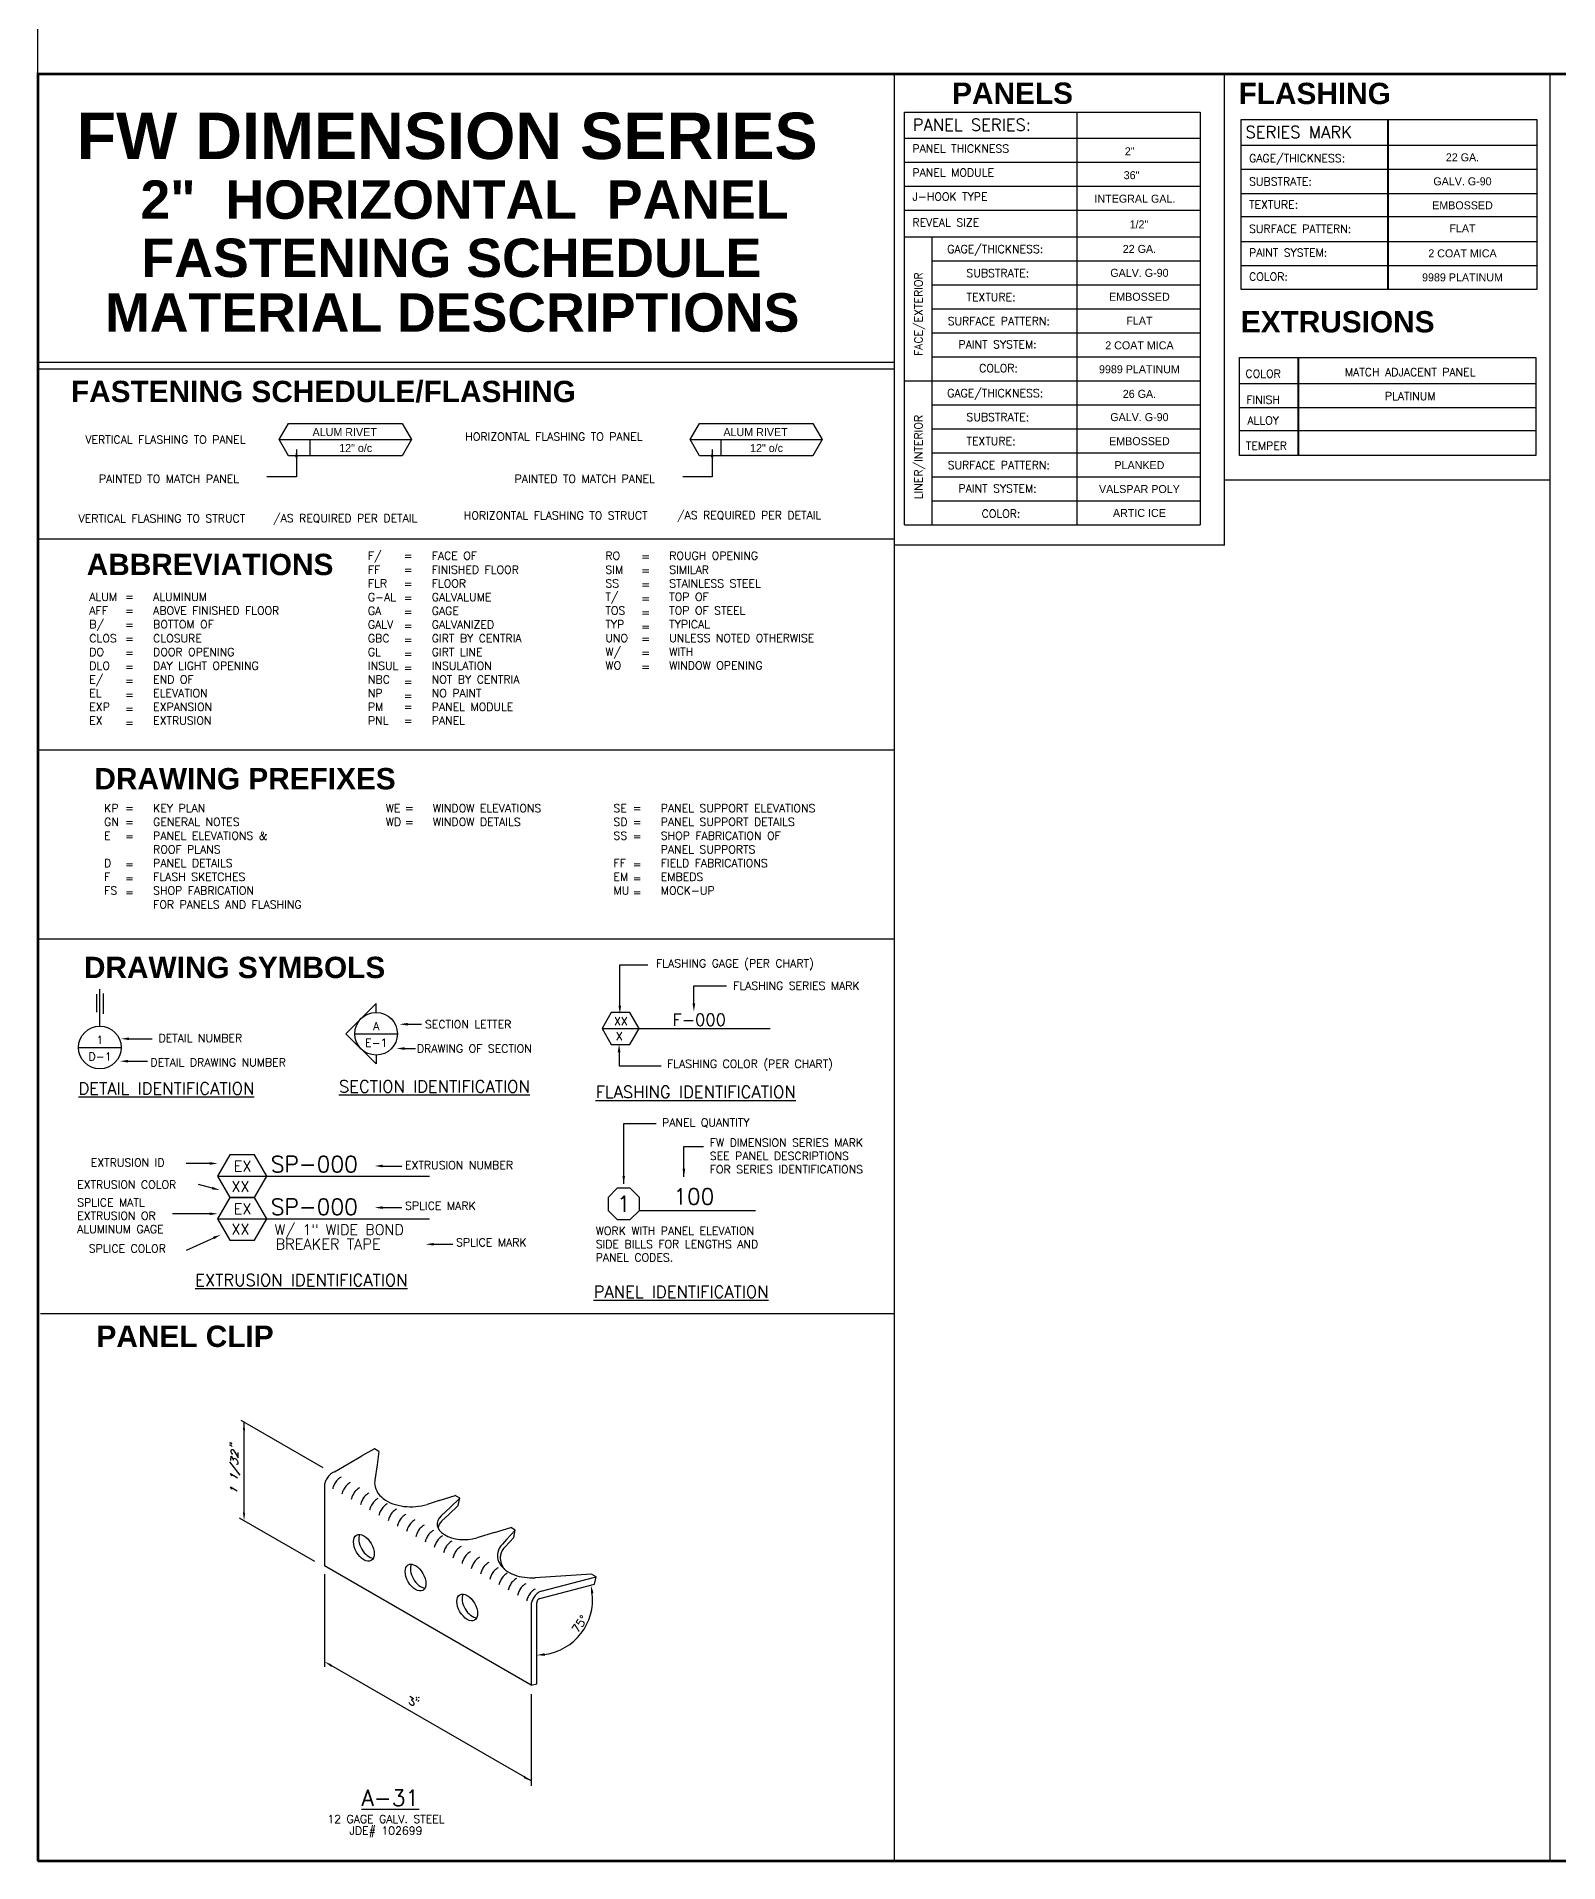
# Model space of a CAD drawing. Header units: inches. Extents: x 0 to 10293, y 0 to 4182.
# Drawn here: x -0.1 to 71.3, y -0.1 to 85.5 of the extents above; entities that cross this region are included whole.
import ezdxf
from ezdxf.enums import TextEntityAlignment as Align

# ---------------------------------------------------------------- set-up
doc = ezdxf.new("R2010")
doc.units = ezdxf.units.IN
doc.header["$LTSCALE"] = 48
doc.header["$MEASUREMENT"] = 0
doc.linetypes.add('HIDDEN2', pattern=[0.1875, 0.125, -0.0625])
doc.layers.add('BOM', color=7, linetype='Continuous')
doc.styles.add('COMPLEX', font='complex')
doc.styles.add('ITALIC', font='simplex.shx')
doc.styles.add('LEROY', font='simplex.shx', dxfattribs={"height": 0.375})
doc.styles.add('NOTE', font='simplex.shx', dxfattribs={"height": 0.375})
doc.styles.add('SIMPLEX', font='SIMPLEX.SHX')
doc.styles.add('TITLE', font='sasb____.pfb', dxfattribs={"height": 2})
doc.dimstyles.new('CENTRIA', dxfattribs={"dimscale": 4, "dimtxt": 0.09375, "dimasz": 0.0938, "dimexe": 0.18, "dimexo": 0.0625, "dimgap": 0.0625, "dimtad": 3, "dimdec": 4, "dimzin": 1, "dimdsep": 46, "dimlunit": 4, "dimtxsty": 'SIMPLEX', "dimcen": 0.09, "dimclrt": 2, "dimadec": 0, "dimazin": 0, "dimtfac": 1, "dimtdec": 4, "dimtmove": 0, "dimatfit": 3, "dimfxl": 0, "dimtolj": 1, "dimtzin": 0, "dimarcsym": 0})

# ---------------------------------------------------------------- blocks, each defined once
blk = doc.blocks.new('EXTR_AT')
for p, q in [((2.74, 0), (2.74, -4.592)), ((2.772, 0), (2.772, -4.592)), ((0, -1.217), (13.891, -1.217)), ((0, -2.342), (13.891, -2.342)), ((0, -3.421), (13.891, -3.421))]:
    blk.add_line(p, q)
blk.add_lwpolyline([(0, -4.592), (0, 0), (13.891, 0), (13.891, -4.592)], close=True)
at = {"style": 'NOTE'}
for s, p in [('COLOR', (1.108, -0.946)), ('FINISH', (1.108, -2.163)), ('ALLOY', (1.108, -3.139)), ('TEMPER', (1.263, -4.321))]:
    blk.add_text(s, height=0.375, dxfattribs=at).set_placement(p, align=Align.CENTER)
at = {"style": 'LEROY'}
for tag, p in [('COLOR', (8.002, -0.868)), ('FINISH', (8.002, -1.993)), ('ALLOY', (8.002, -3.095)), ('TEMPER', (8.002, -4.243))]:
    blk.add_attdef(tag, text='', height=0.375, dxfattribs=at).set_placement(p, align=Align.CENTER)
blk = doc.blocks.new('DET')
blk.add_line((-0.25, 0), (0.25, 0))
blk.add_circle((0, 0), 0.25)
at = {"style": 'COMPLEX'}
for tag, p in [('DT', (0.002, 0.041)), ('DWG', (0.002, -0.154))]:
    blk.add_attdef(tag, text='', height=0.125, dxfattribs=at).set_placement(p, align=Align.CENTER)
blk = doc.blocks.new('PNL_MK')
blk.add_line((0.092, -0.038), (0.773, -0.038))
blk.add_lwpolyline([(-0.038, 0.092), (-0.092, 0.038), (-0.092, -0.038), (-0.038, -0.092), (0.038, -0.092), (0.092, -0.038), (0.092, 0.038), (0.038, 0.092)], close=True)
at = {"style": 'SIMPLEX'}
blk.add_attdef('QTY', text='', height=0.0938, dxfattribs=at).set_placement((0, 0), align=Align.MIDDLE)
blk.add_attdef('MARK', (0.29, -0.004), '', height=0.0938, dxfattribs=at)
blk = doc.blocks.new('SFAST-AT')
for p, q in [((-1.55, 0), (0, 0)), ((-1.19, 0), (-1.19, -0.19))]:
    blk.add_line(p, q)
blk.add_lwpolyline([(0, 0), (-0.11, -0.19), (-1.44, -0.19), (-1.55, 0), (-1.44, 0.19), (-0.11, 0.19)], close=True)
for tag, p in [('DESCRIPTION', (-0.782, 0.041)), ('SPA', (-0.653, -0.146))]:
    blk.add_attdef(tag, text='', height=0.0938).set_placement(p, align=Align.CENTER)
blk.add_attdef('COLOR', (-1.434, -0.146), '', height=0.0938)
at = {"layer": 'BOM', "flags": 1}
for tag, p in [('MARK#', (-1.403, -0.365)), ('UM', (-1.403, -0.521)), ('AMOUNT', (-1.403, -0.678))]:
    blk.add_attdef(tag, p, '', height=0.0938, dxfattribs=at)

msp = doc.modelspace()

# ---------------------------------------------------------------- linework, layer by layer
for p, q in [((40.62876, 81.9587), (54.48122, 81.9587)), ((40.62876, 76.11642), (40.62876, 81.9587)), ((48.70972, 81.9587), (48.70972, 76.11642)), ((54.48122, 81.9587), (54.48122, 76.11642)), ((56.40876, 73.65592), (56.40876, 81.6232)), ((56.40876, 81.6232), (70.26122, 81.6232)), ((63.26811, 81.6232), (63.26811, 73.65592)), ((63.30011, 81.6232), (63.30011, 73.65592)), ((70.26122, 81.6232), (70.26122, 73.65592)), ((40.62876, 80.74142), (54.48122, 80.74142)), ((40.62876, 79.61642), (54.48122, 79.61642)), ((56.40876, 80.40592), (70.26122, 80.40592)), ((56.40876, 79.28092), (70.26122, 79.28092)), ((40.62876, 78.49142), (54.48122, 78.49142)), ((56.40876, 78.15592), (70.26122, 78.15592)), ((40.62876, 77.36642), (54.48122, 77.36642)), ((56.40876, 77.07706), (70.26122, 77.07706)), ((40.62876, 62.61642), (40.62876, 76.11642)), ((40.62876, 76.11642), (54.48122, 76.11642)), ((40.62876, 76.11642), (54.48122, 76.11642)), ((41.90466, 76.11642), (41.90466, 62.61642)), ((48.70972, 76.11642), (48.70972, 62.61642)), ((54.48122, 76.11642), (54.48122, 62.61642)), ((56.40876, 75.90592), (70.26122, 75.90592)), ((41.90466, 74.99142), (54.48122, 74.99142)), ((56.40876, 74.78092), (70.26122, 74.78092)), ((41.90466, 73.86642), (54.48122, 73.86642)), ((70.26122, 73.65592), (56.40876, 73.65592)), ((41.90466, 72.74142), (54.48122, 72.74142)), ((41.90466, 71.61642), (54.48122, 71.61642)), ((41.90466, 70.49142), (54.48122, 70.49142)), ((40.62876, 69.36642), (54.48122, 69.36642)), ((41.90466, 68.24142), (54.48122, 68.24142)), ((41.90466, 67.11642), (54.48122, 67.11642)), ((41.90466, 65.99142), (54.48122, 65.99142)), ((41.90466, 64.86642), (54.48122, 64.86642)), ((41.90466, 63.74142), (54.48122, 63.74142)), ((40.62876, 62.61642), (54.48122, 62.61642)), ((2.7663, 39.77852), (2.7663, 40.62724)), ((2.90215, 39.1294), (2.90215, 40.86488)), ((3.07197, 39.71063), (3.07197, 40.66119)), ((14.43985, 38.77411), (15.85407, 40.18832)), ((15.85407, 39.77411), (15.85407, 40.18832)), ((14.43985, 38.77411), (15.85407, 37.3599)), ((26.44797, 39.01997), (34.33492, 39.01997)), ((15.85407, 37.77411), (15.85407, 37.3599)), ((8.05177, 32.69337), (6.95277, 32.69337)), ((16.16316, 32.57389), (17.06562, 32.57389)), ((8.16669, 31.54117), (7.53301, 31.71388)), ((8.42085, 32.09869), (10.73025, 32.09869)), ((10.73025, 32.09869), (18.35552, 32.09869)), ((8.05177, 30.33647), (6.31404, 30.33647)), ((8.42085, 30.09869), (10.73025, 30.09869)), ((10.73025, 30.09869), (18.35552, 30.09869)), ((16.16316, 30.62388), (17.06562, 30.62388)), ((8.23274, 29.19934), (6.95277, 28.61791)), ((18.55027, 28.90667), (19.45273, 28.90667)), ((9.00276, 19.50286), (9.01741, 19.51137)), ((9.01753, 19.47581), (9.00276, 19.50286)), ((9.00379, 19.60882), (9.01983, 19.61661)), ((9.01995, 19.58105), (9.00379, 19.60882)), ((9.01741, 19.51137), (9.04961, 19.49139)), ((9.01741, 19.51137), (9.03357, 19.4836)), ((9.03357, 19.4836), (9.01753, 19.47581)), ((9.01983, 19.61661), (9.05056, 19.59901)), ((9.01983, 19.61661), (9.03599, 19.58884)), ((9.03599, 19.58884), (9.01995, 19.58105)), ((9.04947, 18.77663), (9.0536, 18.97134)), ((9.04961, 19.49139), (9.07971, 19.45637)), ((9.05056, 19.59901), (9.08213, 19.56161)), ((9.0536, 18.97134), (9.17574, 18.79)), ((9.05838, 19.18347), (9.05953, 19.25387)), ((9.07251, 19.139), (9.05838, 19.18347)), ((9.05953, 19.25387), (9.0762, 19.27908)), ((9.08867, 19.11123), (9.07251, 19.139)), ((9.0762, 19.27908), (9.09224, 19.28687)), ((9.07971, 19.45637), (9.09448, 19.42932)), ((9.08213, 19.56161), (9.0969, 19.53456)), ((9.11884, 19.07455), (9.08867, 19.11123)), ((9.09224, 19.28687), (9.12362, 19.28668)), ((9.09448, 19.42932), (9.09308, 19.43005)), ((9.0969, 19.53456), (9.0955, 19.53529)), ((9.13425, 19.06493), (9.11884, 19.07455)), ((9.12362, 19.28668), (9.15442, 19.26743)), ((9.15442, 19.26743), (9.1846, 19.23075)), ((9.17574, 18.79), (9.17625, 18.84298)), ((9.17625, 18.84298), (9.19286, 18.86984)), ((9.1846, 19.23075), (9.22946, 19.16868)), ((9.19286, 18.86984), (9.20889, 18.87764)), ((9.20889, 18.87764), (9.25567, 18.86782)), ((9.22946, 19.16868), (9.38125, 18.89769)), ((9.25567, 18.86782), (9.28648, 18.84857)), ((9.28648, 18.84857), (9.33205, 18.80226)), ((9.38125, 18.89769), (9.3859, 19.14538)), ((9.3859, 19.14538), (9.38451, 19.14611)), ((8.9855, 18.70825), (9.47352, 18.09289)), ((9.08273, 18.07837), (9.03703, 18.16023)), ((9.03703, 18.16023), (9.36162, 17.96393)), ((9.09686, 18.0339), (9.08273, 18.07837)), ((9.31117, 18.58399), (9.30978, 18.58472)), ((9.34261, 18.58216), (9.31117, 18.58399)), ((9.33205, 18.80226), (9.36152, 18.74982)), ((9.35865, 18.58995), (9.34261, 18.58216)), ((9.37589, 18.63423), (9.35865, 18.58995)), ((9.36152, 18.74982), (9.37641, 18.68721)), ((9.37641, 18.68721), (9.37589, 18.63423)), ((9.47352, 18.09289), (9.47212, 18.09362)), ((9.06897, 17.46105), (9.02467, 17.54219)), ((9.02467, 17.54219), (9.34926, 17.34588)), ((9.0845, 17.41586), (9.06897, 17.46105)), ((9.34926, 17.34588), (9.34787, 17.34661)), ((9.36162, 17.96393), (9.36023, 17.96465)), ((17.43638, 7.72445), (17.60611, 7.62644)), ((17.40498, 7.43954), (17.40355, 7.44036)), ((17.42067, 7.39425), (17.40498, 7.43954)), ((17.43635, 7.36707), (17.42067, 7.39425)), ((17.48199, 7.32425), (17.43635, 7.36707)), ((17.52906, 7.29707), (17.48199, 7.32425)), ((17.60611, 7.62644), (17.51339, 7.53669)), ((17.51339, 7.53669), (17.55903, 7.51034)), ((17.57471, 7.28718), (17.52906, 7.29707)), ((17.55903, 7.51034), (17.59041, 7.47575)), ((17.60609, 7.30529), (17.57471, 7.28718)), ((17.59041, 7.47575), (17.6061, 7.44857)), ((17.62178, 7.35058), (17.60609, 7.30529)), ((17.6061, 7.44857), (17.62178, 7.38516)), ((17.62178, 7.38516), (17.62178, 7.35058)), ((17.71451, 7.52925), (17.71308, 7.53008)), ((17.7302, 7.53666), (17.71451, 7.52925)), ((17.72846, 7.67022), (17.74658, 7.68834)), ((17.74657, 7.6521), (17.72846, 7.67022)), ((17.74447, 7.56466), (17.7302, 7.53666)), ((17.74447, 7.60089), (17.74447, 7.56466)), ((17.76304, 7.67022), (17.74657, 7.6521)), ((17.74658, 7.68834), (17.76304, 7.67022)), ((17.80722, 7.47572), (17.80579, 7.47654)), ((17.82291, 7.48313), (17.80722, 7.47572)), ((17.83718, 7.51112), (17.82291, 7.48313)), ((17.83551, 7.67021), (17.85363, 7.68833)), ((17.85363, 7.65209), (17.83551, 7.67021)), ((17.83718, 7.54735), (17.83718, 7.51112)), ((17.85363, 7.68833), (17.8701, 7.67021)), ((17.8701, 7.67021), (17.85363, 7.65209))]:
    msp.add_line(p, q)
at = {"linetype": 'Continuous'}
for p, q in [((27.28043, 40.08234), (27.28043, 42.00691)), ((27.28043, 42.00691), (28.59506, 42.00691)), ((30.7496, 41.02138), (32.28334, 41.02138)), ((30.7496, 40.19184), (30.7496, 41.02138)), ((4.27533, 38.53678), (5.36077, 38.53678)), ((17.33102, 39.2171), (17.98788, 39.2171)), ((17.1887, 38.07901), (17.70323, 38.07901)), ((27.24391, 37.90879), (27.24391, 37.26176)), ((4.22814, 37.48437), (5.14377, 37.48437)), ((27.24391, 37.26176), (29.21586, 37.26176)), ((13.37943, 18.42503), (9.5223, 20.65195)), ((9.66289, 16.3275), (9.66289, 20.57078)), ((12.97644, 14.03943), (9.44639, 16.0775)), ((13.42946, 13.45184), (13.42946, 9.09999)), ((23.11724, 3.75675), (13.75422, 9.16249)), ((23.11724, 7.82254), (23.11724, 3.52611))]:
    msp.add_line(p, q, dxfattribs=at)
at = {"color": 1, "linetype": 'Continuous'}
for p, q in [((13.90675, 18.24234), (15.19378, 18.98541)), ((15.99022, 19.19723), (15.77545, 19.32123)), ((15.90035, 18.57747), (15.79443, 17.84709)), ((18.81243, 16.89618), (19.56517, 17.13323)), ((19.77995, 17.00923), (19.56517, 17.13323)), ((18.81243, 16.89618), (18.24269, 16.71676)), ((19.33804, 16.59272), (18.90235, 16.18206)), ((19.26669, 16.2506), (19.7086, 16.66711)), ((19.33804, 16.59272), (19.77995, 17.00923)), ((19.26669, 16.2506), (18.94372, 15.94618)), ((21.40019, 15.40213), (22.16325, 15.63323)), ((21.97304, 15.0714), (22.37802, 15.50923)), ((22.37802, 15.50923), (22.16325, 15.63323)), ((21.40019, 15.40213), (20.57249, 15.15146)), ((21.97304, 15.0714), (21.77305, 14.8552)), ((21.90168, 14.72928), (22.30667, 15.16711)), ((23.11724, 8.24475), (13.42946, 13.838)), ((25.95298, 13.44523), (23.31823, 13.28071)), ((26.16775, 13.32123), (25.95298, 13.44523))]:
    msp.add_line(p, q, dxfattribs=at)
at = {"color": 1, "linetype": 'HIDDEN2'}
for p, q in [((15.77545, 19.32123), (15.19378, 18.98541)), ((15.99022, 19.19723), (15.90035, 18.57747))]:
    msp.add_line(p, q, dxfattribs=at)
at = {"color": 1, "linetype": 'Continuous', "extrusion": (1, 0, 0)}
for p, q in [((13.42946, 17.54625), (13.42946, 13.838)), ((19.7086, 16.66711), (19.77995, 17.00923)), ((22.30667, 15.16711), (22.37802, 15.50923)), ((23.52318, 12.30698), (26.0964, 12.97911)), ((23.59453, 12.6491), (26.16775, 13.32123)), ((26.0964, 12.97911), (26.16775, 13.32123)), ((23.38744, 8.31533), (23.38744, 12.10901)), ((23.11724, 11.95301), (23.11724, 8.24475)), ((23.11724, 8.24475), (23.38744, 8.31533))]:
    msp.add_line(p, q, dxfattribs=at)
for points, const_width in [([(0, 0), (0, 83.752), (136, 83.752), (136, 0)], 0.128), ([(40.1414, 83.752), (40.1414, 27.7781)], 0.0625), ([(40.1414, 83.752), (40.1414, 73.64445)], 0.0625), ([(70.88151, 83.752), (70.88151, 0)], 0.0625), ([(40.1414, 73.64445), (40.1414, 0)], 0.0625), ([(40.1414, 70.22879), (0, 70.22879)], 0.0625), ([(40.1414, 69.91636), (0, 69.91636)], 0.0625), ([(0, 61.95456), (40.1414, 61.95456)], 0.0625), ([(0, 52.0619), (40.1414, 52.0619)], 0.0625), ([(0, 43.21872), (40.1414, 43.21872)], 0.0625), ([(40.1414, 25.65051), (0.11143, 25.65051)], 0.0625), ([(136, 0), (0, 0)], 0.128)]:
    msp.add_lwpolyline(points, dxfattribs=dict(const_width=const_width))
at = {"linetype": 'Continuous', "const_width": 0.0625}
for points in [[(55.62051, 83.752), (55.62051, 61.67013), (40.1414, 61.67013)], [(70.88143, 64.71658), (55.62051, 64.71658)]]:
    msp.add_lwpolyline(points, dxfattribs=at)
for points in [[(26.88098, 39.76997), (26.44797, 39.01997), (26.88098, 38.26997), (27.74701, 38.26997), (28.18002, 39.01997), (27.74701, 39.76997)], [(8.9982, 33.09869), (8.42085, 32.09869), (8.9982, 31.09869), (10.1529, 31.09869), (10.73025, 32.09869), (10.1529, 33.09869)], [(8.9982, 31.09869), (8.42085, 30.09869), (8.9982, 29.09869), (10.1529, 29.09869), (10.73025, 30.09869), (10.1529, 31.09869)]]:
    msp.add_lwpolyline(points, close=True)
at = {"color": 1, "linetype": 'Continuous'}
for points in [[(13.90675, 18.24234, 0.09203203), (13.7598, 18.16954, 0.06567015), (13.62003, 18.03505, 0.05705612), (13.50874, 17.85932, 0.06095427), (13.44286, 17.66912, 0.05122886), (13.42946, 17.54625)], [(23.59453, 12.6491, 0.09203203), (23.44758, 12.5763, 0.06567015), (23.30781, 12.4418, 0.05705612), (23.19652, 12.26608, 0.06095427), (23.13064, 12.07588, 0.05122886), (23.11724, 11.95301)], [(23.52318, 12.30698, 0.09203203), (23.48139, 12.28627, 0.06567015), (23.44164, 12.24802, 0.05705612), (23.40998, 12.19805, 0.06095427), (23.39125, 12.14395, 0.05122886), (23.38744, 12.10901)]]:
    msp.add_lwpolyline(points, format="xyb", dxfattribs=at)
at = {"color": 4, "linetype": 'Continuous'}
for points in [[(14.21108, 17.99601, 0.04787494), (14.1378, 17.9513, 0.06567015), (13.99804, 17.8168, 0.05705612), (13.88675, 17.64108, 0.06095427), (13.82087, 17.45088, 0.05122886)], [(14.64409, 17.74601, 0.04787494), (14.57082, 17.7013, 0.06567015), (14.43105, 17.5668, 0.05705612), (14.31976, 17.39108, 0.06095427), (14.25388, 17.20088, 0.05122886)], [(15.07711, 17.49601, 0.04787494), (15.00383, 17.4513, 0.06567015), (14.86406, 17.3168, 0.05705612), (14.75277, 17.14108, 0.06095427), (14.68689, 16.95088, 0.05122886)], [(15.51012, 17.24601, 0.04787494), (15.43684, 17.2013, 0.06567015), (15.29708, 17.0668, 0.05705612), (15.18578, 16.89108, 0.06095427), (15.1199, 16.70088, 0.05122886)], [(15.94313, 16.99601, 0.04787494), (15.86985, 16.9513, 0.06567015), (15.73009, 16.8168, 0.05705612), (15.6188, 16.64108, 0.06095427), (15.55292, 16.45088, 0.05122886)], [(16.37614, 16.74601, 0.04787494), (16.30287, 16.7013, 0.06567015), (16.1631, 16.5668, 0.05705612), (16.05181, 16.39108, 0.06095427), (15.98593, 16.20088, 0.05122886)], [(16.80916, 16.49601, 0.04787494), (16.73588, 16.4513, 0.06567015), (16.59612, 16.3168, 0.05705612), (16.48482, 16.14108, 0.06095427), (16.41894, 15.95088, 0.05122886)], [(17.24217, 16.24601, 0.04787494), (17.16889, 16.2013, 0.06567015), (17.02913, 16.0668, 0.05705612), (16.91783, 15.89108, 0.06095427), (16.85196, 15.70088, 0.05122886)], [(17.24217, 16.24601, 0.04787494), (17.16889, 16.2013, 0.06567015), (17.02913, 16.0668, 0.05705612), (16.91783, 15.89108, 0.06095427), (16.85196, 15.70088, 0.05122886)], [(17.67518, 15.99601, 0.04787494), (17.60191, 15.9513, 0.06567015), (17.46214, 15.8168, 0.05705612), (17.35085, 15.64108, 0.06095427), (17.28497, 15.45088, 0.05122886)], [(18.1082, 15.74601, 0.04787494), (18.03492, 15.7013, 0.06567015), (17.89515, 15.5668, 0.05705612), (17.78386, 15.39108, 0.06095427), (17.71798, 15.20088, 0.05122886)], [(18.54121, 15.49601, 0.04787494), (18.46793, 15.4513, 0.06567015), (18.32817, 15.3168, 0.05705612), (18.21687, 15.14108, 0.06095427), (18.15099, 14.95088, 0.05122886)], [(18.97422, 15.24601, 0.04787494), (18.90094, 15.2013, 0.06567015), (18.76118, 15.0668, 0.05705612), (18.64989, 14.89108, 0.06095427), (18.58401, 14.70088, 0.05122886)], [(18.97422, 15.24601, 0.04787494), (18.90094, 15.2013, 0.06567015), (18.76118, 15.0668, 0.05705612), (18.64989, 14.89108, 0.06095427), (18.58401, 14.70088, 0.05122886)], [(19.40723, 14.99601, 0.04787494), (19.33396, 14.9513, 0.06567015), (19.19419, 14.8168, 0.05705612), (19.0829, 14.64108, 0.06095427), (19.01702, 14.45088, 0.05122886)], [(19.84025, 14.74601, 0.04787494), (19.76697, 14.7013, 0.06567015), (19.6272, 14.5668, 0.05705612), (19.51591, 14.39108, 0.06095427), (19.45003, 14.20088, 0.05122886)], [(20.27326, 14.49601, 0.04787494), (20.19998, 14.4513, 0.06567015), (20.06022, 14.3168, 0.05705612), (19.94892, 14.14108, 0.06095427), (19.88304, 13.95088, 0.05122886)], [(20.70627, 14.24601, 0.04787494), (20.63299, 14.2013, 0.06567015), (20.49323, 14.0668, 0.05705612), (20.38194, 13.89108, 0.06095427), (20.31606, 13.70088, 0.05122886)], [(20.70627, 14.24601, 0.04787494), (20.63299, 14.2013, 0.06567015), (20.49323, 14.0668, 0.05705612), (20.38194, 13.89108, 0.06095427), (20.31606, 13.70088, 0.05122886)], [(21.13928, 13.99601, 0.04787494), (21.06601, 13.9513, 0.06567015), (20.92624, 13.8168, 0.05705612), (20.81495, 13.64108, 0.06095427), (20.74907, 13.45088, 0.05122886)], [(21.5723, 13.74601, 0.04787494), (21.49902, 13.7013, 0.06567015), (21.35926, 13.5668, 0.05705612), (21.24796, 13.39108, 0.06095427), (21.18208, 13.20088, 0.05122886)], [(22.00531, 13.49601, 0.04787494), (21.93203, 13.4513, 0.06567015), (21.79227, 13.3168, 0.05705612), (21.68097, 13.14108, 0.06095427), (21.61509, 12.95088, 0.05122886)], [(22.43832, 13.24601, 0.04787494), (22.36504, 13.2013, 0.06567015), (22.22528, 13.0668, 0.05705612), (22.11399, 12.89108, 0.06095427), (22.04811, 12.70088, 0.05122886)], [(22.43832, 13.24601, 0.04787494), (22.36504, 13.2013, 0.06567015), (22.22528, 13.0668, 0.05705612), (22.11399, 12.89108, 0.06095427), (22.04811, 12.70088, 0.05122886)], [(22.87134, 12.99601, 0.04787494), (22.79806, 12.9513, 0.06567015), (22.65829, 12.8168, 0.05705612), (22.547, 12.64108, 0.06095427), (22.48112, 12.45088, 0.05122886)], [(23.30435, 12.74601, 0.04787494), (23.23107, 12.7013, 0.06567015), (23.09131, 12.5668, 0.05705612), (22.98001, 12.39108, 0.06095427), (22.91413, 12.20088, 0.05122886)]]:
    msp.add_lwpolyline(points, format="xyb", dxfattribs=at)
at = {"linetype": 'Continuous'}
msp.add_arc((23.38744, 12.27152), 2.61763, 278.2152064, 6.4235458, dxfattribs=at)
at = {"color": 1, "linetype": 'Continuous'}
for centre, major_axis, start_param, end_param in [((19.98352, 15.7997), (-1.26789, 0), 5.73358991, 8.3370848), ((20.02489, 15.56382), (-1.26789, 0), 5.73358991, 6.22143138), ((15.52493, 14.82357), (0.34415, -0.59609), 3.50043597, 5.92434199), ((17.94779, 13.42473), (0.34415, -0.59609), 3.50043597, 5.92434199), ((20.37066, 12.02589), (0.34415, -0.59609), 3.50043597, 5.92434199)]:
    msp.add_ellipse(centre, major_axis=major_axis, ratio=0.57735027, start_param=start_param, end_param=end_param, dxfattribs=at)
for centre in [(15.2832, 14.68401), (17.70607, 13.28517), (20.12893, 11.88633)]:
    msp.add_ellipse(centre, major_axis=(0.34415, -0.59609), ratio=0.57735027, dxfattribs=at)
for points, knots in [([(15.79443, 17.84709), (15.78894, 17.80924), (15.78615, 17.77103), (15.78615, 17.7324), (15.78615, 17.59787), (15.82087, 17.46719), (16.03025, 17.06221), (16.31223, 16.86934), (16.96543, 16.62879), (17.34526, 16.58367), (17.89477, 16.62976), (18.07443, 16.66377), (18.24269, 16.71676)], [6.19972043, 6.19972043, 6.19972043, 6.19972043, 6.28318531, 6.28318531, 6.28318531, 6.57387232, 6.57387232, 7.28594528, 7.28594528, 7.99801824, 7.99801824, 8.35437339, 8.35437339, 8.35437339, 8.35437339]), ([(21.77305, 14.8552), (21.67063, 14.74448), (21.59496, 14.61405), (21.5508, 14.41862), (21.54484, 14.36606), (21.54484, 14.31301), (21.54484, 14.19002), (21.57766, 14.06963), (21.7713, 13.70815), (22.02996, 13.52808), (22.63363, 13.30523), (22.98068, 13.25964), (23.31823, 13.28071)], [5.79177039, 5.79177039, 5.79177039, 5.79177039, 6.15362123, 6.15362123, 6.28318531, 6.28318531, 6.28318531, 6.58353147, 6.58353147, 7.28486237, 7.28486237, 7.9615974, 7.9615974, 7.9615974, 7.9615974]), ([(21.90168, 14.72928), (21.79927, 14.61856), (21.7236, 14.48813), (21.67944, 14.2927), (21.67347, 14.24014), (21.67347, 14.18709), (21.67347, 14.0641), (21.70629, 13.94372), (21.79585, 13.77653), (21.834, 13.72167), (21.87785, 13.67067)], [5.791770385, 5.791770385, 5.791770385, 5.791770385, 6.153621233, 6.153621233, 6.283185307, 6.283185307, 6.283185307, 6.583531473, 6.583531473, 6.746468119, 6.746468119, 6.746468119, 6.746468119])]:
    msp.add_open_spline(points, degree=3, knots=knots, dxfattribs=at)
at = {"linetype": 'Continuous'}
for points in [[(27.34293, 40.08234), (27.21793, 40.08234), (27.28043, 39.70734)], [(30.8121, 40.19184), (30.6871, 40.19184), (30.7496, 39.81684)], [(4.27533, 38.47428), (4.27533, 38.59928), (3.90033, 38.53678)], [(17.33102, 39.1546), (17.33102, 39.2796), (16.95602, 39.2171)], [(17.1887, 38.01651), (17.1887, 38.14151), (16.8137, 38.07901)], [(27.18141, 37.90879), (27.30641, 37.90879), (27.24391, 38.28379)], [(4.22814, 37.42187), (4.22814, 37.54687), (3.85314, 37.48437)], [(9.60877, 20.22703), (9.71702, 20.16453), (9.66289, 20.57078)], [(9.60877, 16.35875), (9.71702, 16.29625), (9.66289, 15.9525)], [(25.92718, 12.55295), (26.05008, 12.5758), (25.92009, 12.93306)], [(23.76595, 9.61842), (23.757, 9.7431), (23.38744, 9.65389)], [(13.75422, 9.22499), (13.75422, 9.09999), (13.42946, 9.34999)], [(22.79248, 4.00675), (22.79248, 3.88175), (23.11724, 3.75675)]]:
    msp.add_solid(points, dxfattribs=at)
for points in [[(8.05177, 32.75587), (8.05177, 32.63087), (8.42677, 32.69337)], [(16.16316, 32.51139), (16.16316, 32.63639), (15.78816, 32.57389)], [(8.18313, 31.60147), (8.15026, 31.48087), (8.52849, 31.44256)], [(8.05177, 30.39897), (8.05177, 30.27397), (8.42677, 30.33647)], [(16.16316, 30.56138), (16.16316, 30.68638), (15.78816, 30.62388)], [(8.2069, 29.25625), (8.25859, 29.14244), (8.57417, 29.35444)], [(18.55027, 28.84417), (18.55027, 28.96917), (18.17527, 28.90667)]]:
    msp.add_solid(points)
at = {"layer": 'Defpoints'}
for q in [(0, 4001.60812), (10200, 0)]:
    msp.add_line((0, 0), q, dxfattribs=at)

# ---------------------------------------------------------------- block references
at = {"linetype": 'Continuous'}
msp.add_blockref('EXTR_AT', (56.3277, 70.46159), dxfattribs=at).add_auto_attribs({'COLOR': 'MATCH ADJACENT PANEL', 'FINISH': 'PLATINUM'})
at = {"linetype": 'Continuous', "xscale": 4, "yscale": 4, "zscale": 4}
for p in [(17.51063, 66.61622), (36.7697, 66.61622)]:
    msp.add_blockref('SFAST-AT', p, dxfattribs=at).add_auto_attribs({'DESCRIPTION': 'ALUM RIVET', 'SPA': '12" o/c'})
ref = msp.add_blockref('DET', (15.85407, 38.77411), dxfattribs=dict(xscale=4, yscale=4, zscale=4))
ref.add_attrib('DT', 'A', dxfattribs={"height": 0.375, "style": 'LEROY'}).set_placement((15.86365, 38.93747), align=Align.CENTER)
ref.add_attrib('DWG', 'E-1', dxfattribs={"height": 0.375, "style": 'LEROY'}).set_placement((15.86365, 38.16002), align=Align.CENTER)
ref = msp.add_blockref('DET', (2.90215, 38.1294), dxfattribs=dict(xscale=4, yscale=4, zscale=4))
ref.add_attrib('DT', '1', dxfattribs={"height": 0.375, "style": 'LEROY'}).set_placement((2.91173, 38.29275), align=Align.CENTER)
ref.add_attrib('DWG', 'D-1', dxfattribs={"height": 0.375, "style": 'LEROY'}).set_placement((2.91173, 37.5153), align=Align.CENTER)
at = {"xscale": 8, "yscale": 8, "zscale": 8}
msp.add_blockref('PNL_MK', (27.46279, 30.79869), dxfattribs=at).add_auto_attribs({'QTY': '1', 'MARK': '100'})

# ---------------------------------------------------------------- texts
for s, height, style, p in [('PANELS', 1, 'TITLE', (45.68987, 82.34874)), ('FLASHING', 1, 'TITLE', (59.85324, 82.33712)), ('EXTRUSIONS', 1, 'TITLE', (60.92916, 71.63767)), ('FASTENING SCHEDULE/FLASHING', 1, 'TITLE', (13.38624, 68.37092)), ('ABBREVIATIONS', 1, 'TITLE', (8.07128, 60.26467)), ('DRAWING PREFIXES', 1, 'TITLE', (9.71177, 50.22444)), ('DRAWING SYMBOLS', 1, 'TITLE', (9.22104, 41.38046)), ('XX', 0.375, 'LEROY', (27.32919, 39.18085)), ('X', 0.375, 'LEROY', (27.25678, 38.46695)), ('%%UDETAIL IDENTIFICATION', 0.5625, 'LEROY', (6.02362, 35.92735)), ('%%USECTION IDENTIFICATION', 0.5625, 'LEROY', (18.58471, 36.02237)), ('%%UFLASHING IDENTIFICATION', 0.5625, 'LEROY', (30.83382, 35.76322)), ('EX', 0.5, 'LEROY', (9.59582, 32.31319)), ('XX', 0.5, 'ITALIC', (9.49927, 31.36133)), ('EX', 0.5, 'LEROY', (9.59582, 30.31319)), ('XX', 0.5, 'ITALIC', (9.49927, 29.36133)), ('%%UEXTRUSION IDENTIFICATION', 0.5625, 'LEROY', (12.34835, 26.9502)), ('%%UPANEL IDENTIFICATION', 0.5625, 'LEROY', (30.1511, 26.39643)), ('PANEL CLIP', 1, 'TITLE', (6.89989, 24.09472))]:
    msp.add_text(s, height=height, dxfattribs=dict(style=style)).set_placement(p, align=Align.CENTER)
for s, height, style, p in [('FW DIMENSION SERIES', 2.1729901, 'TITLE', (1.81262, 79.76361)), ('PANEL SERIES:', 0.5625, 'LEROY', (41.00958, 81.08412)), ('SERIES MARK', 0.5625, 'LEROY', (56.60712, 80.74862)), ('PANEL THICKNESS', 0.375, 'LEROY', (40.99632, 80.06373)), ('GAGE/THICKNESS:', 0.375, 'LEROY', (56.77632, 79.61446)), ('2"  HORIZONTAL  PANEL', 1.8, 'TITLE', (4.80456, 76.96179)), ('PANEL MODULE', 0.375, 'LEROY', (40.99632, 78.93873)), ('SUBSTRATE:', 0.375, 'LEROY', (56.77632, 78.52095)), ('J-HOOK TYPE', 0.375, 'LEROY', (40.99632, 77.81373)), ('TEXTURE:', 0.375, 'LEROY', (56.77632, 77.44209)), ('REVEAL SIZE', 0.375, 'LEROY', (40.99632, 76.60628)), ('SURFACE PATTERN:', 0.375, 'LEROY', (56.77632, 76.3048)), ('FASTENING SCHEDULE', 1.8, 'TITLE', (4.85806, 74.23477)), ('GAGE/THICKNESS:', 0.375, 'LEROY', (42.62653, 75.35889)), ('PAINT SYSTEM:', 0.375, 'LEROY', (56.77632, 75.18998)), ('SUBSTRATE:', 0.375, 'LEROY', (43.52975, 74.23145)), ('COLOR:', 0.375, 'LEROY', (56.77632, 74.06498)), ('MATERIAL DESCRIPTIONS', 1.8, 'TITLE', (3.15018, 71.67335)), ('TEXTURE:', 0.375, 'LEROY', (43.52975, 73.10645)), ('SURFACE PATTERN:', 0.375, 'LEROY', (42.64856, 71.98145)), ('PAINT SYSTEM:', 0.375, 'LEROY', (43.15525, 70.8903)), ('COLOR:', 0.375, 'LEROY', (44.12456, 69.77548)), ('GAGE/THICKNESS:', 0.375, 'LEROY', (42.62653, 68.60889)), ('SUBSTRATE:', 0.375, 'LEROY', (43.52975, 67.48145)), ('VERTICAL FLASHING TO PANEL', 0.375, 'LEROY', (2.22587, 66.42599)), ('HORIZONTAL FLASHING TO PANEL', 0.375, 'LEROY', (20.03576, 66.56662)), ('TEXTURE:', 0.375, 'LEROY', (43.52975, 66.35645)), ('SURFACE PATTERN:', 0.375, 'LEROY', (42.64856, 65.23145)), ('PAINT SYSTEM:', 0.375, 'LEROY', (43.15525, 64.1403)), ('/AS REQUIRED PER DETAIL', 0.375, 'LEROY', (29.95982, 62.88378)), ('COLOR:', 0.375, 'LEROY', (44.23991, 62.95833)), ('VERTICAL FLASHING TO STRUCT', 0.375, 'LEROY', (1.90799, 62.73293)), ('/AS REQUIRED PER DETAIL', 0.375, 'LEROY', (11.02386, 62.74316)), ('HORIZONTAL FLASHING TO STRUCT', 0.375, 'LEROY', (19.96512, 62.87356)), ('F/', 0.375, 'LEROY', (15.4704, 60.98734)), ('      =', 0.375, 'LEROY', (15.4704, 60.98734)), ('FACE OF', 0.375, 'LEROY', (18.46343, 60.98734)), ('RO', 0.375, 'LEROY', (26.6036, 60.98734)), ('      =', 0.375, 'LEROY', (26.6036, 60.94716)), ('ROUGH OPENING', 0.375, 'LEROY', (29.59663, 60.98734)), ('FF', 0.375, 'LEROY', (15.4704, 60.33109)), ('FLR', 0.375, 'LEROY', (15.4704, 59.68823)), ('      =', 0.375, 'LEROY', (15.4704, 60.33109)), ('FINISHED FLOOR', 0.375, 'LEROY', (18.46343, 60.33109)), ('FLOOR', 0.375, 'LEROY', (18.46343, 59.68823)), ('SIM', 0.375, 'LEROY', (26.6036, 60.33109)), ('SS', 0.375, 'LEROY', (26.6036, 59.68823)), ('      =', 0.375, 'LEROY', (26.6036, 60.29091)), ('SIMILAR', 0.375, 'LEROY', (29.59663, 60.33109)), ('STAINLESS STEEL', 0.375, 'LEROY', (29.59663, 59.68823)), ('ALUM', 0.375, 'LEROY', (2.4103, 59.05877)), ('      =', 0.375, 'LEROY', (2.4103, 59.05877)), ('ALUMINUM', 0.375, 'LEROY', (5.40333, 59.05877)), ('G-AL', 0.375, 'LEROY', (15.4704, 59.04537)), ('      =', 0.375, 'LEROY', (15.4704, 59.67484)), ('      =', 0.375, 'LEROY', (15.4704, 59.01859)), ('GALVALUME', 0.375, 'LEROY', (18.46343, 59.04537)), ('T/', 0.375, 'LEROY', (26.6036, 59.05877)), ('      =', 0.375, 'LEROY', (26.6036, 59.63466)), ('      =', 0.375, 'LEROY', (26.6036, 58.97841)), ('TOP OF', 0.375, 'LEROY', (29.59663, 59.05877)), ('AFF', 0.375, 'LEROY', (2.4103, 58.41591)), ('B/', 0.375, 'LEROY', (2.4103, 57.77305)), ('      =', 0.375, 'LEROY', (2.4103, 58.40252)), ('ABOVE FINISHED FLOOR', 0.375, 'LEROY', (5.40333, 58.41591)), ('GA', 0.375, 'LEROY', (15.4704, 58.40252)), ('      =', 0.375, 'LEROY', (15.4704, 58.36234)), ('GAGE', 0.375, 'LEROY', (18.46343, 58.40252)), ('TOS', 0.375, 'LEROY', (26.6036, 58.41591)), ('      =', 0.375, 'LEROY', (26.6036, 58.32216)), ('TOP OF STEEL', 0.375, 'LEROY', (29.59663, 58.41591)), ('CLOS', 0.375, 'LEROY', (2.4103, 57.1168)), ('      =', 0.375, 'LEROY', (2.4103, 57.74627)), ('CLOSURE', 0.375, 'LEROY', (5.40333, 57.1168)), ('BOTTOM OF', 0.375, 'LEROY', (5.40333, 57.77305)), ('GALV', 0.375, 'LEROY', (15.4704, 57.75966)), ('GBC', 0.375, 'LEROY', (15.4704, 57.1168)), ('      =', 0.375, 'LEROY', (15.4704, 57.70609)), ('GALVANIZED', 0.375, 'LEROY', (18.46343, 57.75966)), ('GIRT BY CENTRIA', 0.375, 'LEROY', (18.46343, 57.1168)), ('TYP', 0.375, 'LEROY', (26.6036, 57.77305)), ('UNO', 0.375, 'LEROY', (26.6036, 57.13019)), ('      =', 0.375, 'LEROY', (26.6036, 57.66591)), ('TYPICAL', 0.375, 'LEROY', (29.59663, 57.77305)), ('UNLESS NOTED OTHERWISE', 0.375, 'LEROY', (29.59663, 57.13019)), ('DO', 0.375, 'LEROY', (2.4103, 56.47394)), ('      =', 0.375, 'LEROY', (2.4103, 57.09002)), ('      =', 0.375, 'LEROY', (2.4103, 56.43377)), ('DOOR OPENING', 0.375, 'LEROY', (5.40333, 56.47394)), ('GL', 0.375, 'LEROY', (15.4704, 56.47394)), ('      =', 0.375, 'LEROY', (15.4704, 57.04984)), ('      =', 0.375, 'LEROY', (15.4704, 56.39359)), ('GIRT LINE', 0.375, 'LEROY', (18.46343, 56.47394)), ('W/', 0.375, 'LEROY', (26.6036, 56.48734)), ('      =', 0.375, 'LEROY', (26.6036, 57.09002)), ('      =', 0.375, 'LEROY', (26.6036, 56.43377)), ('WITH', 0.375, 'LEROY', (29.59663, 56.48734)), ('DLO', 0.375, 'LEROY', (2.4103, 55.83109)), ('E/', 0.375, 'LEROY', (2.4103, 55.18823)), ('      =', 0.375, 'LEROY', (2.4103, 55.77752)), ('DAY LIGHT OPENING', 0.375, 'LEROY', (5.40333, 55.83109)), ('INSUL', 0.375, 'LEROY', (15.4704, 55.83109)), ('      =', 0.375, 'LEROY', (15.4704, 55.73734)), ('INSULATION', 0.375, 'LEROY', (18.46343, 55.83109)), ('WO', 0.375, 'LEROY', (26.6036, 55.84448)), ('      =', 0.375, 'LEROY', (26.6036, 55.77752)), ('WINDOW OPENING', 0.375, 'LEROY', (29.59663, 55.84448)), ('EL', 0.375, 'LEROY', (2.4103, 54.54537)), ('      =', 0.375, 'LEROY', (2.4103, 55.12127)), ('END OF', 0.375, 'LEROY', (5.40333, 55.18823)), ('ELEVATION', 0.375, 'LEROY', (5.40333, 54.54537)), ('NBC', 0.375, 'LEROY', (15.4704, 55.18823)), ('NP', 0.375, 'LEROY', (15.4704, 54.54537)), ('      =', 0.375, 'LEROY', (15.4704, 55.08109)), ('NOT BY CENTRIA', 0.375, 'LEROY', (18.46343, 55.18823)), ('NO PAINT', 0.375, 'LEROY', (18.46343, 54.54537)), ('EXP', 0.375, 'LEROY', (2.4103, 53.90252)), ('      =', 0.375, 'LEROY', (2.4103, 54.46502)), ('      =', 0.375, 'LEROY', (2.4103, 53.80877)), ('EXPANSION', 0.375, 'LEROY', (5.40333, 53.90252)), ('PM', 0.375, 'LEROY', (15.4704, 53.90252)), ('      =', 0.375, 'LEROY', (15.4704, 54.42484)), ('      =', 0.375, 'LEROY', (15.4704, 53.90252)), ('PANEL MODULE', 0.375, 'LEROY', (18.46343, 53.90252)), ('EX', 0.375, 'LEROY', (2.4103, 53.25966)), ('      =', 0.375, 'LEROY', (2.4103, 53.15252)), ('EXTRUSION', 0.375, 'LEROY', (5.40333, 53.25966)), ('PNL', 0.375, 'LEROY', (15.4704, 53.25966)), ('      =', 0.375, 'LEROY', (15.4704, 53.24627)), ('PANEL', 0.375, 'LEROY', (18.46343, 53.25966)), ('GN', 0.375, 'LEROY', (3.10637, 48.51015)), ('KP', 0.375, 'LEROY', (3.10637, 49.153)), ('      =', 0.375, 'LEROY', (2.4103, 49.153)), ('GENERAL NOTES', 0.375, 'LEROY', (5.40333, 48.51015)), ('KEY PLAN', 0.375, 'LEROY', (5.40333, 49.153)), ('WE', 0.375, 'LEROY', (16.30363, 49.153)), ('WD', 0.375, 'LEROY', (16.30363, 48.51015)), ('      =', 0.375, 'LEROY', (15.52568, 49.153)), ('WINDOW ELEVATIONS', 0.375, 'LEROY', (18.51871, 49.153)), ('WINDOW DETAILS', 0.375, 'LEROY', (18.51871, 48.51015)), ('SE', 0.375, 'LEROY', (26.9833, 49.153)), ('SD', 0.375, 'LEROY', (26.9833, 48.51015)), ('      =', 0.375, 'LEROY', (26.20535, 49.153)), ('PANEL SUPPORT ELEVATIONS', 0.375, 'LEROY', (29.19837, 49.153)), ('PANEL SUPPORT DETAILS', 0.375, 'LEROY', (29.19837, 48.51015)), ('E', 0.375, 'LEROY', (3.10637, 47.86729)), ('      =', 0.375, 'LEROY', (2.4103, 48.49675)), ('      =', 0.375, 'LEROY', (2.4103, 47.8405)), ('PANEL ELEVATIONS &', 0.375, 'LEROY', (5.40333, 47.86729)), ('      =', 0.375, 'LEROY', (15.52568, 48.49675)), ('SS', 0.375, 'LEROY', (26.9833, 47.86729)), ('      =', 0.375, 'LEROY', (26.20535, 48.49675)), ('      =', 0.375, 'LEROY', (26.20535, 47.8405)), ('SHOP FABRICATION OF', 0.375, 'LEROY', (29.19837, 47.86729)), ('ROOF PLANS', 0.375, 'LEROY', (5.40333, 47.22443)), ('PANEL SUPPORTS', 0.375, 'LEROY', (29.19837, 47.22443)), ('D', 0.375, 'LEROY', (3.10637, 46.58157)), ('F', 0.375, 'LEROY', (3.10637, 45.93872)), ('      =', 0.375, 'LEROY', (2.4103, 46.528)), ('PANEL DETAILS', 0.375, 'LEROY', (5.40333, 46.58157)), ('FLASH SKETCHES', 0.375, 'LEROY', (5.40333, 45.93872)), ('FF', 0.375, 'LEROY', (26.9833, 46.58157)), ('EM', 0.375, 'LEROY', (26.9833, 45.93872)), ('      =', 0.375, 'LEROY', (26.20535, 46.528)), ('FIELD FABRICATIONS', 0.375, 'LEROY', (29.19837, 46.58157)), ('EMBEDS', 0.375, 'LEROY', (29.19837, 45.93872)), ('FS', 0.375, 'LEROY', (3.10637, 45.29586)), ('      =', 0.375, 'LEROY', (2.4103, 45.87175)), ('      =', 0.375, 'LEROY', (2.4103, 45.2155)), ('SHOP FABRICATION', 0.375, 'LEROY', (5.40333, 45.29586)), ('MU', 0.375, 'LEROY', (26.9833, 45.29586)), ('      =', 0.375, 'LEROY', (26.20535, 45.87175)), ('      =', 0.375, 'LEROY', (26.20535, 45.2155)), ('MOCK-UP', 0.375, 'LEROY', (29.19837, 45.29586)), ('FOR PANELS AND FLASHING', 0.375, 'LEROY', (5.40333, 44.63961)), ('FLASHING GAGE (PER CHART)', 0.375, 'LEROY', (28.98025, 41.88264)), ('FLASHING SERIES MARK', 0.375, 'LEROY', (32.59359, 40.83362)), ('SECTION LETTER', 0.375, 'LEROY', (18.14549, 39.02797)), ('F-000', 0.5625, 'LEROY', (29.7459, 39.15069)), ('DETAIL NUMBER', 0.375, 'LEROY', (5.65613, 38.38326)), ('DRAWING OF SECTION', 0.375, 'LEROY', (17.76587, 37.88919)), ('DETAIL DRAWING NUMBER', 0.375, 'LEROY', (5.27651, 37.24447)), ('FLASHING COLOR (PER CHART)', 0.375, 'LEROY', (29.4915, 37.17602)), ('PANEL QUANTITY', 0.375, 'LEROY', (29.26206, 34.42172)), ('FW DIMENSION SERIES MARK', 0.375, 'LEROY', (31.49673, 33.48256)), ('EXTRUSION ID', 0.375, 'LEROY', (2.48164, 32.54606)), ('SP-000', 0.75, 'ITALIC', (10.91523, 32.28648)), ('EXTRUSION NUMBER', 0.375, 'LEROY', (17.21302, 32.42658)), ('SEE PANEL DESCRIPTIONS', 0.375, 'LEROY', (31.49673, 32.85756)), ('FOR SERIES IDENTIFICATIONS', 0.375, 'LEROY', (31.49673, 32.23256)), ('EXTRUSION COLOR', 0.375, 'LEROY', (1.84291, 31.51492)), ('SPLICE MATL', 0.375, 'LEROY', (1.84291, 30.68019)), ('SP-000', 0.75, 'ITALIC', (10.91523, 30.28648)), ('SPLICE MARK', 0.375, 'LEROY', (17.21302, 30.52567)), ('EXTRUSION OR ', 0.375, 'LEROY', (1.84291, 30.05519)), ('ALUMINUM GAGE', 0.375, 'LEROY', (1.84291, 29.43019)), ('W/ 1" WIDE BOND ', 0.490574, 'LEROY', (11.09862, 29.34537)), ('BREAKER TAPE', 0.5, 'LEROY', (11.14165, 28.66651)), ('SPLICE MARK', 0.375, 'LEROY', (19.60013, 28.80846)), ('WORK WITH PANEL ELEVATION', 0.375, 'LEROY', (26.1477, 29.34923)), ('SIDE BILLS FOR LENGTHS AND ', 0.375, 'LEROY', (26.1477, 28.72423)), ('SPLICE COLOR', 0.375, 'LEROY', (2.38338, 28.5197)), ('PANEL CODES.', 0.375, 'LEROY', (26.1477, 28.09923))]:
    msp.add_text(s, height=height, dxfattribs=dict(style=style)).set_placement(p)
for s, p in [('2"', (51.17874, 80.12626)), ('22 GA.', (66.78066, 79.84342)), ('36"', (51.26772, 79.00694)), ('GALV. G-90', (66.78066, 78.71842)), ('INTEGRAL GAL.', (51.42524, 77.90495)), ('EMBOSSED', (66.78066, 77.59342)), ('1/2"', (51.61409, 76.69991)), ('FLAT', (66.78066, 76.51456)), ('22 GA.', (51.63687, 75.55135)), ('2 COAT MICA', (66.78066, 75.34342)), ('GALV. G-90', (51.63687, 74.42987)), ('9989 PLATINUM', (66.78066, 74.21842)), ('EMBOSSED', (51.63687, 73.30839)), ('FLAT', (51.63687, 72.18691)), ('2 COAT MICA', (51.63687, 71.03339)), ('9989 PLATINUM', (51.63687, 69.91191)), ('26 GA.', (51.63687, 68.75838)), ('GALV. G-90', (51.63687, 67.66894)), ('EMBOSSED', (51.63687, 66.54113)), ('PLANKED', (51.63687, 65.41965)), ('VALSPAR POLY', (51.63687, 64.29817)), ('ARTIC ICE', (51.63687, 63.17669))]:
    msp.add_text(s, height=0.375).set_placement(p, align=Align.MIDDLE_CENTER)
at = {"style": 'NOTE'}
for s, p in [('FACE/EXTERIOR', (41.46406, 70.5327)), ('LINER/INTERIOR', (41.46406, 63.8185))]:
    msp.add_text(s, height=0.375, rotation=90, dxfattribs=at).set_placement(p)
at = {"linetype": 'Continuous', "style": 'SIMPLEX'}
for p in [(2.85899, 64.59002), (22.34844, 64.59002)]:
    msp.add_text('PAINTED TO MATCH PANEL', height=0.375, dxfattribs=at).set_placement(p)
for s, height, p in [('%%UA-31%%U', 0.75, (16.52359, 2.58521)), ('12 GAGE GALV. STEEL', 0.375, (16.31717, 1.78592)), ('JDE# 102699', 0.375, (16.31717, 1.24137))]:
    msp.add_text(s, height=height, dxfattribs=at).set_placement(p, align=Align.CENTER)
at = {"linetype": 'Continuous', "insert": (25.3984, 11.11338), "char_height": 0.375, "attachment_point": 5, "rotation": 54.18, "style": 'SIMPLEX'}
msp.add_mtext('75°', dxfattribs=at)

# ---------------------------------------------------------------- leaders
at = {"linetype": 'Continuous'}
for points in [[(12.11993, 66.15572), (12.11993, 64.86632), (10.7377, 64.86632)], [(31.60938, 66.15572), (31.60938, 64.86632), (30.22715, 64.86632)], [(27.46239, 31.73554), (27.46239, 34.56407), (28.98558, 34.56407)]]:
    msp.add_leader(points, dimstyle='CENTRIA', override={"dimscale": 4, "dimasz": 0.09375, "dimexe": 0.0625, "dimcen": 0.09375, "dimtofl": 1}, dxfattribs=at)
msp.add_leader([(30.28373, 32.06769), (30.28373, 33.48734), (31.20702, 33.48734)], dimstyle='CENTRIA', override={"dimscale": 4, "dimasz": 0.09375, "dimexe": 0.0625, "dimcen": 0.09375, "dimtofl": 1})

doc.saveas('drawing.dxf')
